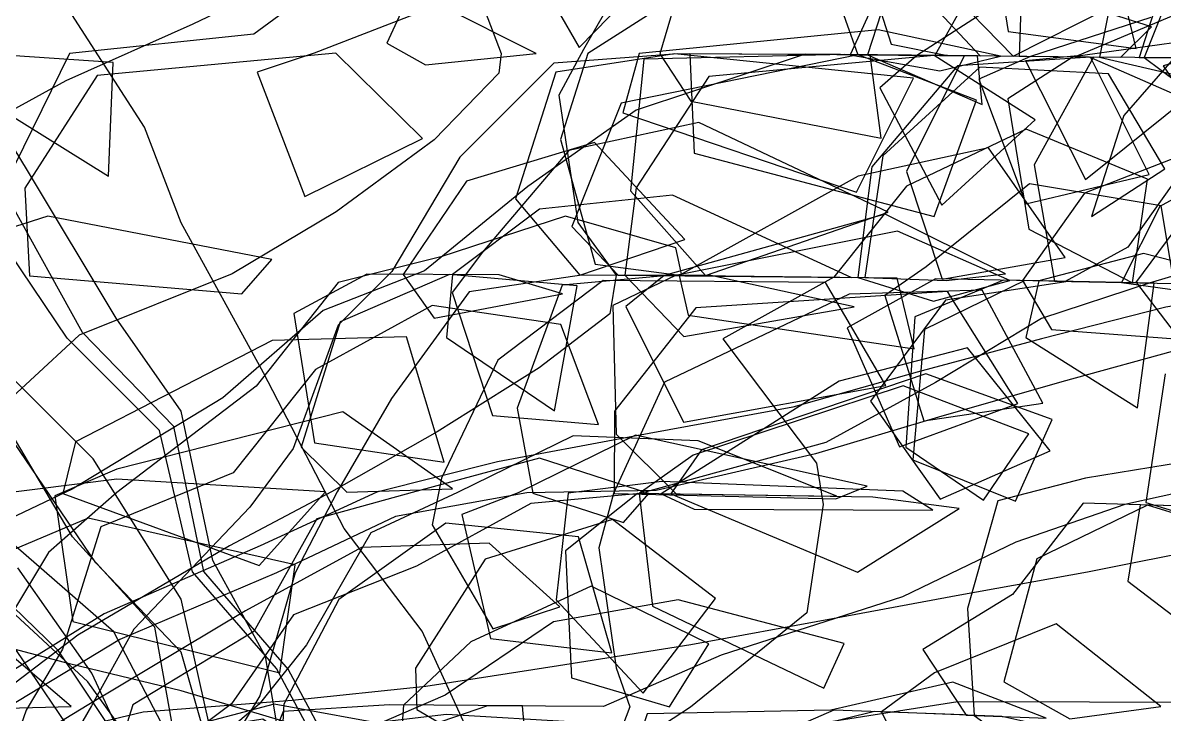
# Model space of a CAD drawing. Header units: metres. Extents: x -15 to 14.9, y 25.7 to 34.3.
# Drawn here: x -3.754 to -2.119, y 28.734 to 29.724 of the extents above; entities that cross this region are included whole.
import ezdxf

# ---------------------------------------------------------------- set-up
doc = ezdxf.new("R2010")
doc.units = ezdxf.units.M
doc.header["$MEASUREMENT"] = 0
doc.layers.add('Layer 01', color=12, linetype='Continuous', true_color=0xc80000)
doc.layers.add('Layer 02', color=192, linetype='Continuous', true_color=0x7d26cd)

msp = doc.modelspace()

# ---------------------------------------------------------------- linework, layer by layer
at = {"layer": 'Layer 01'}
msp.add_polyline3d([(-3.8571, 29.5513, 3.6521), (-3.6923, 29.6416, 3.6511), (-3.5102, 29.7228, 3.6456), (-3.3389, 29.8051, 3.6527), (-3.1624, 29.8816, 3.6597), (-2.9815, 29.9485, 3.6663), (-2.8014, 30.0027, 3.6722), (-2.6085, 30.0772, 3.6799), (-2.4359, 30.1618, 3.6951), (-2.2651, 30.2502, 3.71), (-2.0951, 30.3259, 3.7253), (-1.9239, 30.4124, 3.7329), (-1.7433, 30.4967, 3.7442), (-1.5721, 30.574, 3.7625), (-1.3994, 30.6411, 3.7823), (-1.2235, 30.698, 3.8016), (-1.0467, 30.7491, 3.8201), (-0.8688, 30.7915, 3.8407), (-0.6898, 30.8269, 3.863), (-0.5105, 30.8528, 3.8875), (-0.3315, 30.8695, 3.914), (-0.1527, 30.8784, 3.9421), (0.0266, 30.8808, 3.9719)], dxfattribs=at)
at = {"layer": 'Layer 02'}
for points in [[(0.0535, 30.6577, 4.0213), (-0.1212, 30.6046, 3.9993), (-0.311, 30.6164, 3.9663), (-0.4988, 30.643, 3.9316), (-0.6848, 30.6769, 3.8962), (-0.8608, 30.7251, 3.8568), (-1.0318, 30.7278, 3.8273), (-1.1952, 30.6991, 3.8061), (-1.3483, 30.6546, 3.789), (-1.4909, 30.5922, 3.7736), (-1.6249, 30.5195, 3.7609), (-1.7604, 30.4423, 3.7486), (-1.9285, 30.3621, 3.739), (-2.0758, 30.3261, 3.7274), (-2.2259, 30.2494, 3.7143), (-2.3749, 30.1602, 3.7019), (-2.5221, 30.067, 3.6898), (-2.7735, 30, 3.6729), (-2.9412, 30, 3.6694), (-3.1137, 29.9263, 3.6627), (-3.2709, 29.8203, 3.6548), (-3.4233, 29.7081, 3.6467), (-3.6876, 29.6802, 3.6558), (-3.7667, 29.5191, 3.6408)], [(-1.2151, 29.9328, 3.8647), (-1.325, 29.8253, 3.8419), (-1.4324, 29.7146, 3.8194), (-1.546, 29.6638, 3.7981), (-1.668, 29.5675, 3.7652), (-1.851, 29.4868, 3.7276), (-1.9965, 29.3941, 3.6994), (-2.1406, 29.3515, 3.6778), (-2.2946, 29.3008, 3.6493), (-2.4465, 29.2092, 3.612), (-2.604, 29.1232, 3.5752), (-2.8699, 29.0499, 3.5458), (-3.0266, 29.0358, 3.538), (-3.1902, 28.9458, 3.5061), (-3.3667, 28.8764, 3.4804), (-3.4553, 28.7486, 3.4382), (-3.5959, 28.6437, 3.3989), (-3.3614, 28.5067, 3.3401), (-3.2638, 28.6213, 3.3897), (-3.4104, 28.7268, 3.4301), (-3.7033, 28.6796, 3.4227), (-3.8435, 28.5546, 3.3827)], [(-2.3725, 29.9011, 3.7048), (-2.3426, 29.7119, 3.6999), (-2.1594, 29.6874, 3.7189), (-2.2032, 29.8715, 3.7221)], [(-3.1528, 29.8696, 3.6594), (-3.2329, 29.695, 3.6501), (-3.1775, 29.6641, 3.6484), (-3.0189, 29.6803, 3.6539), (-3.1579, 29.75, 3.654), (-3.3371, 29.6809, 3.6473), (-3.4189, 29.6535, 3.642), (-3.3504, 29.4753, 3.62), (-3.1818, 29.5584, 3.6344), (-3.3061, 29.6808, 3.648), (-3.6481, 29.6486, 3.6486), (-3.7515, 29.4874, 3.6354), (-3.7447, 29.362, 3.6184), (-3.4405, 29.3359, 3.5972), (-3.3978, 29.3854, 3.6072), (-3.7185, 29.4473, 3.6276), (-3.9999, 29.3574, 3.6442)], [(-2.5667, 29.8704, 3.6822), (-2.5103, 29.6937, 3.6807), (-2.4296, 29.6773, 3.6888), (-2.481, 29.6778, 3.6832), (-2.6333, 29.6792, 3.6665), (-2.8757, 29.5993, 3.6462), (-3.0308, 29.4898, 3.6285), (-3.1789, 29.3689, 3.6095), (-3.3241, 29.312, 3.5943), (-3.4677, 29.1868, 3.5636), (-3.6839, 29.0564, 3.5458), (-3.8235, 28.9897, 3.5367)], [(-2.8567, 29.8517, 3.6647), (-2.9513, 29.6859, 3.6555), (-2.9864, 29.6205, 3.6467), (-2.9591, 29.4382, 3.6232), (-2.9043, 29.3627, 3.6144), (-2.9133, 29.3075, 3.602), (-3.0144, 29.2299, 3.5827), (-3.1606, 29.1381, 3.5592), (-3.3123, 29.0523, 3.537), (-3.4584, 28.9748, 3.5094), (-3.6755, 28.847, 3.4797), (-3.8144, 28.7415, 3.4577)], [(-3.0531, 29.8554, 3.6608), (-2.9574, 29.689, 3.6555), (-2.8267, 29.8224, 3.664)], [(-2.0996, 29.8473, 3.7324), (-2.155, 29.6746, 3.7188), (-2.0625, 29.6738, 3.7289)], [(-2.7945, 29.8398, 3.6655), (-2.8418, 29.68, 3.6575), (-2.7972, 29.612, 3.6495), (-2.5245, 29.5591, 3.6628), (-2.5404, 29.6783, 3.6767), (-2.8159, 29.68, 3.658), (-2.9935, 29.6667, 3.6526), (-3.1281, 29.5316, 3.632), (-3.2257, 29.3679, 3.6084), (-3.3025, 29.2911, 3.5902), (-3.3671, 29.1146, 3.5497), (-3.4292, 29.0302, 3.5275), (-3.5956, 28.8554, 3.4758), (-3.6559, 28.7457, 3.4461), (-3.736, 28.6077, 3.3957), (-3.821, 28.4485, 3.3369)], [(-2.3212, 29.8426, 3.7079), (-2.3267, 29.6763, 3.7), (-2.1812, 29.6749, 3.7159), (-2.1371, 29.7187, 3.7227), (-2.3196, 29.777, 3.7052), (-2.4736, 29.6777, 3.684), (-2.5266, 29.6312, 3.672), (-2.4376, 29.4629, 3.6597), (-2.304, 29.5853, 3.6906), (-2.4484, 29.6775, 3.6867), (-2.7717, 29.6472, 3.6546), (-2.8754, 29.4878, 3.6315), (-2.892, 29.3626, 3.6147), (-2.8072, 29.2747, 3.597), (-2.5631, 29.3172, 3.6228), (-2.7688, 29.3622, 3.6172), (-2.9539, 29.3629, 3.6134), (-3.1149, 29.3387, 3.6047), (-3.226, 29.186, 3.5685), (-3.3042, 29.0522, 3.5372), (-3.364, 28.9362, 3.4993), (-3.4147, 28.7599, 3.4426), (-3.4651, 28.6769, 3.4082)], [(-3.1225, 29.8211, 3.6579), (-3.0691, 29.6804, 3.6528), (-3.0725, 29.6523, 3.6491), (-3.1651, 29.5565, 3.6345), (-3.3055, 29.4534, 3.618), (-3.4545, 29.3646, 3.6033), (-3.6739, 29.2767, 3.5939), (-3.8145, 29.1468, 3.5762)], [(-2.5935, 29.7783, 3.6752), (-2.558, 29.6785, 3.6748), (-2.3825, 29.6768, 3.6939), (-2.5001, 29.8027, 3.6865)], [(-2.1864, 29.8019, 3.7209), (-2.2119, 29.6752, 3.7126), (-2.0906, 29.6467, 3.7222)], [(-2.5176, 29.7911, 3.6841), (-2.569, 29.6786, 3.6736), (-2.4405, 29.6557, 3.6847), (-2.3534, 29.6765, 3.6971), (-2.5288, 29.7143, 3.6795), (-2.8712, 29.6801, 3.6569), (-2.8947, 29.5953, 3.6452), (-2.5597, 29.4819, 3.6487), (-2.478, 29.6449, 3.6792), (-2.8206, 29.68, 3.6579), (-2.9905, 29.6535, 3.6509), (-3.0486, 29.4723, 3.6259), (-2.9565, 29.3629, 3.6134), (-2.8057, 29.4137, 3.6232), (-2.9351, 29.5527, 3.6388), (-3.1189, 29.4973, 3.6277), (-3.2097, 29.3638, 3.6082), (-3.1649, 29.3012, 3.5953), (-2.981, 29.3361, 3.6069), (-3.0719, 29.3633, 3.611), (-3.2613, 29.364, 3.6072), (-3.3662, 29.308, 3.5926), (-3.3365, 29.1225, 3.5521), (-3.1506, 29.0948, 3.5498), (-3.2048, 29.2745, 3.5885), (-3.3974, 29.2693, 3.5833), (-3.6789, 29.1239, 3.5604), (-3.697, 29.05, 3.5454), (-3.416, 28.9468, 3.5015), (-3.3208, 29.0523, 3.5368), (-3.6199, 29.0707, 3.5439), (-3.7982, 29.048, 3.553)], [(-2.0478, 27.5929, 2.8686), (-2.1897, 27.6029, 2.8567), (-2.3706, 27.6157, 2.8415), (-2.5099, 27.6255, 2.8298), (-2.6058, 27.6323, 2.8218), (-2.6786, 27.6374, 2.8157), (-2.687, 27.6513, 2.8252), (-2.718, 27.7921, 2.9324), (-2.7982, 28.0153, 3.0857), (-2.8855, 28.243, 3.2195), (-2.9793, 28.3914, 3.2946), (-3.0772, 28.6233, 3.3947), (-3.1822, 28.8526, 3.4769), (-3.2939, 28.9997, 3.5208), (-3.4096, 29.2227, 3.5727), (-3.5274, 29.4377, 3.6114), (-3.5801, 29.5746, 3.6335), (-3.713, 29.781, 3.6622)], [(-2.1021, 29.7885, 3.7296), (-2.1476, 29.6746, 3.7196), (-2.0504, 29.6018, 3.7208)], [(-2.3948, 29.773, 3.6968), (-2.4478, 29.6774, 3.6868), (-2.7985, 29.6799, 3.6584), (-2.7926, 29.5375, 3.6398), (-2.4488, 29.447, 3.6564), (-2.3881, 29.6135, 3.685), (-2.5575, 29.6785, 3.6748), (-2.8971, 29.609, 3.647), (-2.9678, 29.4325, 3.6223), (-2.9016, 29.3627, 3.6145), (-2.5677, 29.3596, 3.6317), (-2.8234, 29.4775, 3.6312), (-3.0141, 29.4572, 3.6246), (-3.1386, 29.3635, 3.6097), (-3.1472, 29.2737, 3.5896), (-2.9927, 29.1686, 3.5695), (-2.9602, 29.3474, 3.6099), (-3.1432, 29.3635, 3.6096), (-3.2998, 29.2958, 3.5913), (-3.3558, 29.1162, 3.5503), (-3.2901, 29.0521, 3.5374), (-3.139, 29.0567, 3.5416), (-3.2958, 29.1668, 3.5627), (-3.6198, 29.085, 3.5471), (-3.7088, 29.0465, 3.5453), (-3.6828, 28.8668, 3.4865), (-3.3861, 28.7933, 3.4538), (-3.364, 28.9479, 3.503), (-3.6606, 29.0148, 3.5314), (-3.8367, 28.9404, 3.5222)], [(0.0014, 29.1527, 3.975), (-0.1759, 29.2242, 3.961), (-0.307, 29.4184, 3.9715), (-0.4026, 29.5798, 3.9769), (-0.4969, 29.7312, 3.9742), (-0.6309, 29.7649, 3.9536), (-0.7866, 29.7413, 3.927), (-0.9471, 29.6901, 3.8983), (-1.1056, 29.6225, 3.8658), (-1.2663, 29.5662, 3.8317), (-1.4238, 29.5016, 3.797), (-1.5822, 29.4363, 3.7622), (-1.7498, 29.3843, 3.7275), (-1.9384, 29.3476, 3.6997), (-2.1165, 29.317, 3.6729), (-2.2949, 29.2716, 3.6428), (-2.4732, 29.2238, 3.6122), (-2.651, 29.1739, 3.5812), (-2.8857, 29.1309, 3.5634), (-3.0745, 29.0953, 3.5516), (-3.247, 29.0519, 3.5383), (-3.4145, 28.975, 3.5104), (-3.6377, 28.8778, 3.4863), (-3.8006, 28.7769, 3.4677)], [(-2.4364, 29.7802, 3.6925), (-2.3354, 29.6764, 3.6991), (-2.1972, 29.7464, 3.7173)], [(-2.8227, 29.7586, 3.6613), (-2.9448, 29.6802, 3.6554), (-2.984, 29.5569, 3.6383), (-2.9343, 29.3784, 3.6159), (-2.8103, 29.3623, 3.6163), (-2.819, 29.4019, 3.6214), (-2.9771, 29.4472, 3.624), (-3.1557, 29.3888, 3.6126), (-3.3024, 29.3524, 3.6037), (-3.42, 29.2038, 3.5683), (-3.6198, 29.0516, 3.5396), (-3.7177, 28.9653, 3.5204), (-3.814, 28.8053, 3.4778)], [(-2.0671, 29.7508, 3.7318), (-2.2434, 29.6769, 3.7092), (-2.3176, 29.6698, 3.7002), (-2.2318, 29.4999, 3.6873), (-2.0884, 29.6148, 3.7183), (-2.2261, 29.6753, 3.711), (-2.4056, 29.677, 3.6914), (-2.4881, 29.5111, 3.6604), (-2.4371, 29.3571, 3.6458), (-2.2607, 29.3881, 3.6694), (-2.371, 29.5453, 3.6779), (-2.5577, 29.5046, 3.6519), (-2.8141, 29.3624, 3.6163), (-2.8012, 29.3055, 3.6039), (-2.4775, 29.2572, 3.6191), (-2.5018, 29.3584, 3.6388), (-2.8299, 29.3624, 3.6159), (-2.9818, 29.3484, 3.6096), (-3.0463, 29.1723, 3.5692), (-3.0236, 29.0507, 3.5428), (-2.894, 29.0086, 3.5323), (-2.8574, 29.0498, 3.5461), (-3.014, 29.1004, 3.554), (-3.1967, 29.0516, 3.5393), (-3.3332, 29.0138, 3.5244), (-3.4236, 28.8521, 3.4715), (-3.597, 28.7473, 3.4419), (-3.6436, 28.5985, 3.3842)], [(-2.5247, 29.7388, 3.6811), (-2.5441, 29.6784, 3.6763), (-2.3799, 29.6071, 3.685), (-2.3863, 29.6769, 3.6935), (-2.5775, 29.6787, 3.6726), (-2.8648, 29.672, 3.656), (-2.8838, 29.4836, 3.6308), (-2.7761, 29.3622, 3.617), (-2.5146, 29.453, 3.6499), (-2.7856, 29.5816, 3.6457), (-2.9723, 29.5414, 3.6365), (-3.0956, 29.3957, 3.6148), (-3.1391, 29.3378, 3.604), (-3.0815, 29.1617, 3.5661), (-2.9296, 29.1486, 3.5664), (-2.9835, 29.292, 3.5971), (-3.168, 29.3193, 3.5992), (-3.3352, 29.2278, 3.5754), (-3.453, 29.0796, 3.5401), (-3.6426, 29.0022, 3.526), (-3.6974, 28.8271, 3.4752), (-3.7497, 28.7394, 3.4514), (-3.8087, 28.5716, 3.3869)], [(-2.1381, 29.7318, 3.7231), (-2.3108, 29.6761, 3.7018), (-2.3844, 29.6435, 3.6893), (-2.3173, 29.4652, 3.6733), (-2.1404, 29.507, 3.6983), (-2.2247, 29.6753, 3.7112), (-2.4151, 29.6625, 3.6884), (-2.5381, 29.518, 3.6558), (-2.5578, 29.3594, 3.6328), (-2.4495, 29.3257, 3.6374), (-2.3403, 29.3553, 3.6563), (-2.5013, 29.426, 3.6478), (-2.8194, 29.3624, 3.6161), (-2.9091, 29.3195, 3.6047), (-2.9041, 29.1349, 3.5639), (-2.8183, 29.0496, 3.5468), (-2.5881, 29.0461, 3.5599), (-2.7868, 29.1255, 3.5643), (-2.9658, 29.1325, 3.5621), (-3.1315, 29.0513, 3.5406), (-3.2558, 28.9938, 3.5198), (-3.3482, 28.8332, 3.4672), (-3.4156, 28.7483, 3.4389), (-3.6005, 28.592, 3.3778)], [(-2.1114, 27.5974, 2.8633), (-2.2479, 27.607, 2.8518), (-2.3841, 27.6166, 2.8404), (-2.516, 27.6259, 2.8293), (-2.6544, 27.6357, 2.8177), (-2.687, 27.638, 2.815), (-2.783, 27.6392, 2.8134), (-2.9421, 27.6684, 2.8317), (-3.0924, 27.7209, 2.8681), (-3.2228, 27.8259, 2.9453), (-3.3026, 28.067, 3.1064), (-3.3424, 28.3234, 3.2508), (-3.3665, 28.5775, 3.3693), (-3.4066, 28.8165, 3.4606), (-3.4821, 28.9538, 3.5023), (-3.5274, 29.1677, 3.5581), (-3.6209, 29.3012, 3.5951), (-3.7479, 29.5125, 3.6385), (-3.8753, 29.7223, 3.6722)], [(-2.0707, 29.7002, 3.7291), (-2.2495, 29.6756, 3.7085), (-2.3429, 29.6156, 3.6903), (-2.3132, 29.4286, 3.6689), (-2.1645, 29.352, 3.6753), (-2.1431, 29.5005, 3.6972), (-2.3166, 29.5719, 3.6874), (-2.4881, 29.4903, 3.6577), (-2.5923, 29.3601, 3.6291), (-2.7515, 29.2717, 3.5975), (-2.6172, 29.0933, 3.5671), (-2.6078, 29.0342, 3.5539), (-2.6313, 28.8792, 3.5023), (-2.7977, 28.744, 3.4509), (-2.8973, 28.6791, 3.4218), (-3.0125, 28.5434, 3.363), (-3.1346, 28.4509, 3.322), (-3.2586, 28.352, 3.2676), (-3.3828, 28.2225, 3.1974), (-3.592, 28.1583, 3.165), (-3.7121, 28.0276, 3.0927), (-3.8327, 27.8969, 3.0206)], [(-3.7812, 29.5976, 3.6522), (-3.6317, 29.5045, 3.6283), (-3.625, 29.6673, 3.6492), (-3.8016, 29.6794, 3.6646)], [(-2.1045, 29.6742, 3.7243), (-2.1768, 29.5913, 3.7054), (-2.2232, 29.4468, 3.6813), (-2.1182, 29.515, 3.7018), (-2.1989, 29.6512, 3.7108), (-2.383, 29.6608, 3.6918), (-2.5222, 29.5338, 3.6597), (-2.5482, 29.3593, 3.6338), (-2.4313, 29.3552, 3.646), (-2.3465, 29.3648, 3.6568), (-2.5189, 29.45, 3.649), (-2.8357, 29.3624, 3.6158), (-2.8902, 29.318, 3.6048), (-2.8078, 29.1524, 3.5699), (-2.518, 29.2047, 3.6029), (-2.6042, 29.3524, 3.626), (-2.923, 29.3552, 3.6124), (-3.0738, 29.2411, 3.5839), (-3.1547, 29.0718, 3.5447), (-3.168, 29.0053, 3.5253), (-3.0812, 28.8563, 3.4802), (-2.985, 28.8878, 3.4922), (-3.0861, 28.9786, 3.5187), (-3.2693, 28.9726, 3.5128), (-3.4353, 28.8819, 3.4806), (-3.6599, 28.7476, 3.4471), (-3.777, 28.6767, 3.4277)], [(-2.0429, 29.6736, 3.731), (-2.2203, 29.6753, 3.7117), (-2.3054, 29.5207, 3.6819), (-2.2764, 29.3541, 3.6632), (-2.1048, 29.3508, 3.6817), (-2.1232, 29.4623, 3.6943), (-2.3119, 29.4935, 3.6776), (-2.4599, 29.3745, 3.6456), (-2.5193, 29.3337, 3.6314), (-2.4632, 29.1543, 3.5979), (-2.2928, 29.1796, 3.6227), (-2.3797, 29.3413, 3.6488), (-2.5704, 29.3356, 3.6261), (-2.835, 29.2093, 3.5819), (-2.9079, 29.0501, 3.5451), (-2.9289, 28.9721, 3.52), (-2.9045, 28.8004, 3.4664), (-2.8849, 28.7446, 3.4492), (-2.9259, 28.6359, 3.4033)], [(-2.0703, 29.6765, 3.7282), (-2.1207, 29.6625, 3.721), (-2.0136, 29.5066, 3.7123)], [(-1.2586, 29.5442, 3.8301), (-1.4131, 29.4738, 3.7952), (-1.5725, 29.4087, 3.7601), (-1.7337, 29.3436, 3.7248), (-1.9166, 29.3119, 3.6942), (-2.0887, 29.2585, 3.663), (-2.2655, 29.21, 3.6325), (-2.4422, 29.1594, 3.6014), (-2.6185, 29.1066, 3.5699), (-2.8468, 29.0544, 3.5473), (-3.0321, 29.0508, 3.5426), (-3.2204, 29.0172, 3.5279), (-3.391, 28.9363, 3.4988), (-3.6156, 28.841, 3.4729), (-3.778, 28.7425, 3.4551)], [(-2.0705, 29.5449, 3.711), (-2.1713, 29.4029, 3.6812), (-2.2607, 29.3538, 3.6649), (-2.4469, 29.3573, 3.6448), (-2.5731, 29.2872, 3.6151), (-2.4981, 29.117, 3.5857), (-2.3289, 29.1791, 3.6185), (-2.4293, 29.3392, 3.6427), (-2.7903, 29.316, 3.6065), (-2.9067, 29.1678, 3.5712), (-2.907, 29.0501, 3.5451), (-2.5893, 29.0423, 3.5586), (-2.5445, 29.0607, 3.5681), (-2.8767, 29.1334, 3.5642), (-3.0447, 29.0508, 3.5423), (-3.1254, 29.0199, 3.5308), (-3.0841, 28.8421, 3.4757), (-2.9103, 28.8216, 3.473), (-2.9582, 28.9877, 3.5243), (-3.1481, 29.0076, 3.5265), (-3.3015, 28.898, 3.4886), (-3.3806, 28.7481, 3.4396), (-3.3848, 28.672, 3.408)], [(-2.0563, 29.5492, 3.7132), (-2.2331, 29.4803, 3.6846), (-2.3221, 29.355, 3.6582), (-2.2805, 29.2849, 3.6474), (-2.0968, 29.2711, 3.6649), (-2.1582, 29.3518, 3.6759), (-2.3494, 29.3555, 3.6553), (-2.4763, 29.3031, 3.6294), (-2.4894, 29.1164, 3.5866), (-2.3779, 29.0402, 3.5822), (-2.3131, 29.1353, 3.6105), (-2.4929, 29.2041, 3.6056), (-2.794, 29.1049, 3.5596), (-2.8714, 29.0499, 3.5458), (-2.8524, 28.8885, 3.4953), (-2.6067, 28.7711, 3.4711), (-2.5778, 28.835, 3.4946), (-2.8154, 28.8978, 3.499), (-2.9939, 28.866, 3.4851), (-3.1492, 28.7612, 3.4488), (-3.2719, 28.7081, 3.4255)], [(-1.9981, 29.5314, 3.7173), (-2.1252, 29.4611, 3.694), (-2.1804, 29.3523, 3.6735), (-2.0451, 29.3338, 3.6846)], [(-2.0946, 27.5962, 2.8647), (-2.2391, 27.6064, 2.8526), (-2.3446, 27.6138, 2.8437), (-2.4315, 27.62, 2.8364), (-2.5122, 27.6257, 2.8296), (-2.5978, 27.6317, 2.8224), (-2.6778, 27.6373, 2.8157), (-2.687, 27.638, 2.815), (-2.7404, 27.6667, 2.8356), (-2.8402, 27.7988, 2.9344), (-2.94, 28.009, 3.0783), (-3.0428, 28.2236, 3.2058), (-3.1495, 28.3651, 3.277), (-3.2591, 28.5833, 3.3741), (-3.3743, 28.7984, 3.4556), (-3.4949, 28.9381, 3.4971), (-3.5379, 29.1459, 3.554), (-3.6691, 29.2805, 3.5943), (-3.7878, 29.4947, 3.6392)], [(-2.0614, 29.4849, 3.7041), (-2.1602, 29.3519, 3.6757), (-2.2568, 29.3537, 3.6653), (-2.4324, 29.3271, 3.6397), (-2.5397, 29.1823, 3.5955), (-2.4402, 29.0419, 3.5756), (-2.2825, 29.111, 3.6086), (-2.4008, 29.2589, 3.6281), (-2.5846, 29.2109, 3.5969), (-2.84, 29.0497, 3.5464), (-2.7924, 29.0274, 3.5404), (-2.4506, 29.0259, 3.5693), (-2.4935, 29.0534, 3.5722), (-2.8388, 29.0674, 3.5503), (-2.9731, 29.0505, 3.5438), (-2.9904, 28.8978, 3.4952), (-2.8656, 28.764, 3.4558), (-2.7621, 28.8998, 3.5008), (-2.9097, 29.0126, 3.5332), (-3.0918, 28.9557, 3.5113), (-3.192, 28.7996, 3.46), (-3.1901, 28.7406, 3.4408), (-3.0301, 28.6469, 3.4055), (-3.0386, 28.7457, 3.4462), (-3.229, 28.747, 3.4426), (-3.3815, 28.7379, 3.4354), (-3.4477, 28.5712, 3.3649)], [(-2.0296, 27.5916, 2.8702), (-2.2071, 27.6041, 2.8553), (-2.3444, 27.6138, 2.8437), (-2.4276, 27.6197, 2.8367), (-2.4735, 27.6229, 2.8329), (-2.506, 27.6252, 2.8302), (-2.5469, 27.6281, 2.8267), (-2.6063, 27.6323, 2.8217), (-2.687, 27.638, 2.815), (-2.7049, 27.6382, 2.8147), (-2.8002, 27.6599, 2.8288), (-2.8948, 27.7943, 2.9295), (-2.9807, 28.0097, 3.0777), (-3.0722, 28.2273, 3.207), (-3.1722, 28.3703, 3.2792), (-3.2778, 28.5872, 3.3753), (-3.3912, 28.7992, 3.4555), (-3.5113, 28.938, 3.4967), (-3.5587, 29.14, 3.5544), (-3.6911, 29.2727, 3.5943), (-3.8242, 29.4697, 3.6388)], [(-1.2531, 29.418, 3.8144), (-1.3877, 29.3352, 3.7811), (-1.5264, 29.3071, 3.7517), (-1.6708, 29.2302, 3.7103), (-1.8613, 29.1494, 3.6644), (-2.0192, 29.0684, 3.6287), (-2.1753, 29.0344, 3.6036), (-2.3316, 28.9802, 3.5686), (-2.4939, 28.902, 3.5253), (-2.7537, 28.8186, 3.4754), (-2.9224, 28.7449, 3.4485), (-3.0887, 28.7459, 3.4452), (-3.2683, 28.684, 3.4156), (-3.3797, 28.5396, 3.3533), (-3.4316, 28.4535, 3.3165), (-3.4623, 28.2977, 3.2346), (-3.5941, 28.1687, 3.1718), (-3.6133, 28.0575, 3.1027), (-3.6592, 27.9115, 3.0139), (-3.739, 27.8429, 2.971), (-3.8382, 27.7114, 2.8799)], [(-1.971, 29.3483, 3.6962), (-2.1485, 29.3937, 3.6825), (-2.2987, 29.3545, 3.6608), (-2.3175, 29.2737, 3.6407), (-2.1572, 29.1726, 3.6363), (-2.1335, 29.3514, 3.6786), (-2.3186, 29.3549, 3.6586), (-2.4625, 29.2847, 3.6269), (-2.4793, 29.0982, 3.5837), (-2.3323, 29.0389, 3.587), (-2.2796, 29.1561, 3.6189), (-2.4606, 29.2214, 3.6131), (-2.7819, 29.1124, 3.5615), (-2.8261, 29.0497, 3.5467), (-2.5583, 28.9373, 3.529), (-2.4129, 29.0285, 3.5745), (-2.5363, 29.0447, 3.5654), (-2.8736, 29.0499, 3.5457), (-2.9771, 28.9678, 3.5176), (-2.9684, 28.7861, 3.4605), (-2.8277, 28.7442, 3.4503), (-2.7717, 28.8344, 3.48), (-2.94, 28.917, 3.5024), (-3.1126, 28.8376, 3.4736), (-3.2089, 28.7469, 3.4429), (-3.2181, 28.6215, 3.3908)], [(-3.4813, 28.6919, 3.4141), (-3.5274, 28.8986, 3.4839), (-3.6539, 29.0998, 3.5531), (-3.7869, 29.2329, 3.5931)], [(-2.1175, 29.2212, 3.6516), (-2.1455, 29.0372, 3.6076), (-2.0671, 29.0133, 3.6094)], [(-1.2375, 27.5163, 2.96), (-1.4164, 27.5352, 2.9374), (-1.5925, 27.5539, 2.9152), (-1.7719, 27.5729, 2.8925), (-1.8984, 27.5824, 2.8812), (-2.0854, 27.5956, 2.8655), (-2.2732, 27.6088, 2.8497), (-2.461, 27.622, 2.8339), (-2.6483, 27.6352, 2.8182), (-2.7251, 27.6385, 2.8144), (-2.9106, 27.6409, 2.8114), (-3.093, 27.6434, 2.8085), (-3.2618, 27.7023, 2.8494), (-3.4276, 27.777, 2.9024), (-3.4973, 28.0177, 3.0702), (-3.5212, 28.2702, 3.219), (-3.5274, 28.5125, 3.3388), (-3.5274, 28.6477, 3.3948), (-3.5653, 28.8583, 3.4743), (-3.6831, 28.9879, 3.5247), (-3.8065, 29.1963, 3.5866)], [(-1.9894, 27.5888, 2.8735), (-2.1583, 27.6007, 2.8594), (-2.3335, 27.6131, 2.8446), (-2.4546, 27.6216, 2.8345), (-2.5327, 27.6271, 2.8279), (-2.5738, 27.63, 2.8245), (-2.687, 27.638, 2.815), (-2.8056, 27.6395, 2.8131), (-2.9489, 27.723, 2.8734), (-3.0643, 27.8467, 2.9653), (-3.1548, 28.0598, 3.1054), (-3.2453, 28.2779, 3.2294), (-3.3536, 28.4163, 3.2989), (-3.4708, 28.6235, 3.386), (-3.5274, 28.8227, 3.46), (-3.6498, 28.9508, 3.5103), (-3.7835, 29.1473, 3.5739)], [(-1.1699, 29.1478, 3.7765), (-1.3415, 29.1102, 3.7392), (-1.5131, 29.0693, 3.7012), (-1.6887, 29.0363, 3.6643), (-1.8657, 29.0014, 3.6288), (-2.0492, 28.973, 3.5988), (-2.229, 28.9371, 3.5668), (-2.4117, 28.9045, 3.5355), (-2.5943, 28.8706, 3.5039), (-2.7972, 28.8331, 3.479), (-2.9871, 28.8032, 3.4655), (-3.177, 28.7734, 3.452), (-3.3684, 28.7533, 3.4415), (-3.5822, 28.7367, 3.4362), (-3.7697, 28.692, 3.4335)], [(-2.0444, 29.1026, 3.6334), (-2.2319, 29.0718, 3.6056), (-2.3573, 29.0396, 3.5844), (-2.401, 28.8853, 3.5307), (-2.3911, 28.7321, 3.4835), (-2.3059, 28.6701, 3.468), (-2.2358, 28.7045, 3.4905), (-2.3516, 28.7306, 3.4876), (-2.5343, 28.7375, 3.4688), (-2.7834, 28.6761, 3.4231), (-2.9187, 28.5522, 3.3688), (-3.0436, 28.4501, 3.3237), (-3.1657, 28.3619, 3.2749), (-3.2868, 28.2304, 3.2037), (-3.4074, 28.1682, 3.1683), (-3.6076, 28.0361, 3.0886), (-3.7131, 27.8977, 3.0101), (-3.8313, 27.8301, 2.9703)], [(-2.0872, 29.0319, 3.613), (-2.235, 29.0361, 3.5973), (-2.3363, 28.9054, 3.5445), (-2.4647, 28.8264, 3.5048), (-2.4028, 28.7325, 3.4823), (-2.2995, 28.7287, 3.493), (-2.288, 28.7282, 3.4942), (-2.4217, 28.7795, 3.495), (-2.5968, 28.7398, 3.4623), (-2.8597, 28.7342, 3.4455), (-2.9168, 28.5667, 3.3748), (-2.9106, 28.449, 3.3262), (-2.8469, 28.3615, 3.2821), (-2.7987, 28.2963, 3.2493), (-2.8703, 28.2747, 3.2364), (-3.0198, 28.2317, 3.2106), (-3.1818, 28.1678, 3.1735), (-3.3329, 28.1141, 3.1357), (-3.4752, 28.006, 3.0633), (-3.6904, 27.895, 3.0063), (-3.8263, 27.8263, 2.9668)], [(-1.9668, 28.9789, 3.6101), (-2.1429, 29.0335, 3.6071), (-2.3013, 28.9562, 3.5645), (-2.349, 28.7804, 3.5036), (-2.254, 28.727, 3.4977), (-2.1237, 28.7447, 3.5182), (-2.2736, 28.8635, 3.5385), (-2.4479, 28.793, 3.4962), (-2.5243, 28.7371, 3.4698), (-2.4613, 28.6077, 3.4237)], [(-1.9881, 29.0291, 3.6235), (-2.1535, 29.0338, 3.606), (-2.171, 28.9245, 3.5695), (-2.0222, 28.8109, 3.5508)], [(-1.9839, 27.5884, 2.874), (-2.163, 27.601, 2.859), (-2.3269, 27.6126, 2.8452), (-2.4054, 27.6181, 2.8386), (-2.3928, 27.6172, 2.8397), (-2.2697, 27.6086, 2.85), (-2.3665, 27.6154, 2.8419), (-2.556, 27.6287, 2.826), (-2.687, 27.638, 2.815), (-2.687, 27.6888, 2.854), (-2.687, 27.8276, 2.9605), (-2.6541, 27.9749, 3.067), (-2.687, 27.9394, 3.0401), (-2.85, 27.968, 3.0543), (-3.0143, 28.0531, 3.1046), (-3.1574, 28.2302, 3.2066), (-3.2929, 28.3521, 3.2669), (-3.4262, 28.5424, 3.3534), (-3.5274, 28.667, 3.4028), (-3.624, 28.852, 3.4771), (-3.7643, 28.9739, 3.5269)], [(-3.5752, 28.6337, 3.393), (-3.7033, 28.8246, 3.4749), (-3.8354, 28.952, 3.5258)], [(-2.0678, 27.5943, 2.867), (-2.203, 27.6039, 2.8556), (-2.3153, 27.6118, 2.8462), (-2.424, 27.6194, 2.837), (-2.5361, 27.6273, 2.8276), (-2.6514, 27.6355, 2.8179), (-2.6984, 27.6381, 2.8148), (-2.8127, 27.6396, 2.813), (-2.9192, 27.641, 2.8113), (-3.0226, 27.6424, 2.8097), (-3.1291, 27.6603, 2.8206), (-3.232, 27.791, 2.9182), (-3.3336, 27.9971, 3.0611), (-3.4365, 28.2084, 3.1887), (-3.5274, 28.3515, 3.2611), (-3.5518, 28.5703, 3.3647), (-3.6558, 28.7924, 3.4609), (-3.7616, 28.9436, 3.5171)], [(-1.2687, 27.5196, 2.956), (-1.4298, 27.5367, 2.9357), (-1.5983, 27.5545, 2.9144), (-1.7727, 27.573, 2.8924), (-1.918, 27.5838, 2.8795), (-2.0978, 27.5964, 2.8644), (-2.2766, 27.609, 2.8494), (-2.4564, 27.6217, 2.8343), (-2.6314, 27.6341, 2.8196), (-2.7188, 27.6384, 2.8145), (-2.8866, 27.6406, 2.8118), (-3.0542, 27.6428, 2.8092), (-3.142, 27.644, 2.8078), (-3.1842, 27.6446, 2.8071), (-3.1969, 27.7223, 2.8664), (-3.2129, 27.944, 3.0302), (-3.2675, 28.0783, 3.1144), (-3.3597, 28.2796, 3.2276), (-3.4773, 28.4035, 3.2894), (-3.5274, 28.5944, 3.3727), (-3.6612, 28.7801, 3.4574), (-3.7972, 28.906, 3.5082)], [(-1.1278, 28.6269, 3.6291), (-1.3135, 28.7088, 3.6274), (-1.5008, 28.7316, 3.6023), (-1.6882, 28.7464, 3.5746), (-1.8475, 28.7485, 3.5512), (-2.0368, 28.7505, 3.53), (-2.2259, 28.7512, 3.5085), (-2.4146, 28.7513, 3.4869), (-2.6031, 28.7221, 3.4543), (-2.7627, 28.7215, 3.4424), (-2.9551, 28.7219, 3.4383), (-3.1476, 28.7332, 3.4386), (-3.3383, 28.7109, 3.4251), (-3.5274, 28.7672, 3.4425), (-3.6878, 28.8062, 3.4678), (-3.872, 28.8547, 3.4981)], [(-2.1172, 27.5978, 2.8628), (-2.1658, 27.6012, 2.8587), (-2.2382, 27.6063, 2.8526), (-2.3278, 27.6127, 2.8451), (-2.4273, 27.6197, 2.8368), (-2.5327, 27.6271, 2.8279), (-2.6423, 27.6348, 2.8187), (-2.687, 27.638, 2.815), (-2.7898, 27.6393, 2.8133), (-2.9028, 27.6408, 2.8115), (-3.0158, 27.6906, 2.8468), (-3.1274, 27.8163, 2.9404), (-3.2398, 28.0128, 3.0734), (-3.3565, 28.2096, 3.1912), (-3.4777, 28.34, 3.2563), (-3.5274, 28.535, 3.3481), (-3.6523, 28.6606, 3.4106), (-3.7836, 28.8545, 3.4908)], [(-3.7965, 28.742, 3.4564), (-3.6854, 28.7449, 3.4483), (-3.8034, 28.8458, 3.4897)], [(-3.2115, 28.7148, 3.4296), (-3.3945, 28.7482, 3.4394), (-3.6874, 28.6707, 3.4177)], [(-2.4073, 28.7327, 3.4819), (-2.5926, 28.7397, 3.4628), (-2.8454, 28.6292, 3.4023)]]:
    msp.add_polyline3d(points, dxfattribs=at)

doc.saveas('drawing.dxf')
